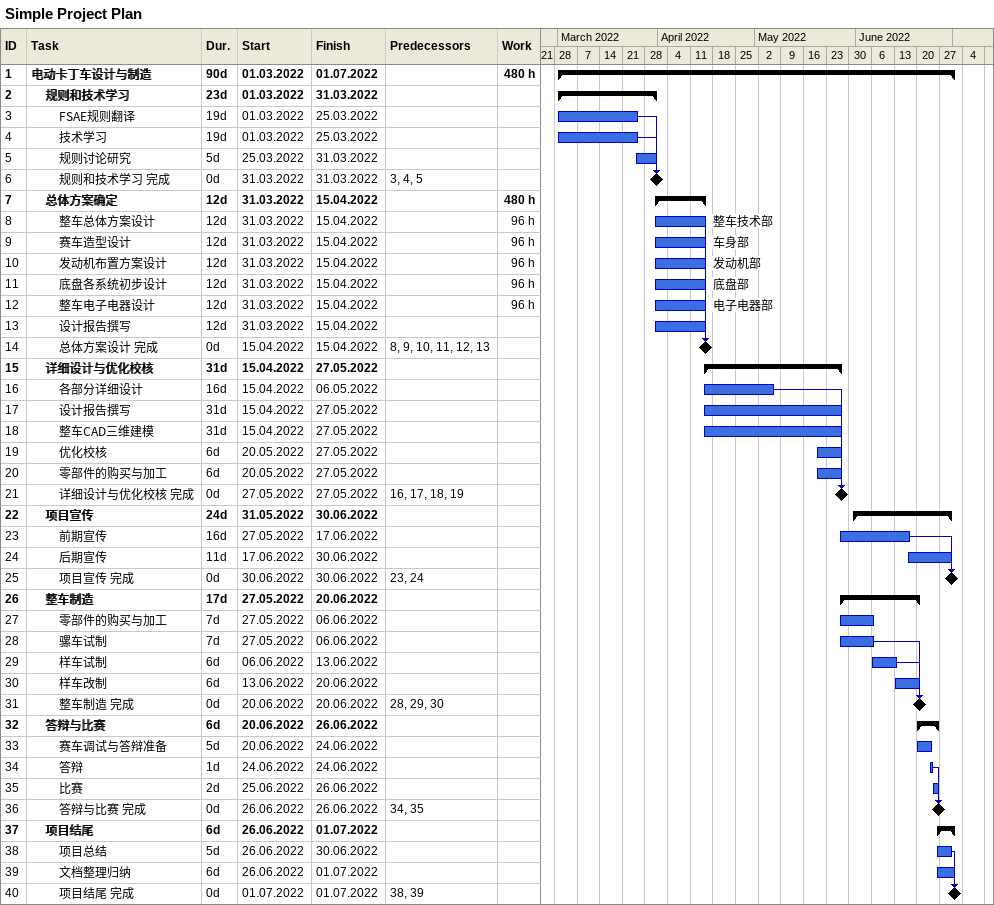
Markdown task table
Simple Project Plan

| ID | Level | Task | Duration | Start | Finish | Predecessors | Resources | Work (h) |
|---|---|---|---|---|---|---|---|---|
| 1 | 1 | **电动卡丁车设计与制造** | 90d | 2022-03-01 | 2022-07-01 |  |  | 480 |
| 2 | 2 | **规则和技术学习** | 23d | 2022-03-01 | 2022-03-31 |  |  |  |
| 3 | 3 | FSAE规则翻译 | 19d | 2022-03-01 | 2022-03-25 |  |  |  |
| 4 | 3 | 技术学习 | 19d | 2022-03-01 | 2022-03-25 |  |  |  |
| 5 | 3 | 规则讨论研究 | 5d | 2022-03-25 | 2022-03-31 |  |  |  |
| 6 | 3 | 规则和技术学习 完成 | 0d | 2022-03-31 | 2022-03-31 | 3, 4, 5 |  |  |
| 7 | 2 | **总体方案确定** | 12d | 2022-03-31 | 2022-04-15 |  |  | 480 |
| 8 | 3 | 整车总体方案设计 | 12d | 2022-03-31 | 2022-04-15 |  | 整车技术部 | 96 |
| 9 | 3 | 赛车造型设计 | 12d | 2022-03-31 | 2022-04-15 |  | 车身部 | 96 |
| 10 | 3 | 发动机布置方案设计 | 12d | 2022-03-31 | 2022-04-15 |  | 发动机部 | 96 |
| 11 | 3 | 底盘各系统初步设计 | 12d | 2022-03-31 | 2022-04-15 |  | 底盘部 | 96 |
| 12 | 3 | 整车电子电器设计 | 12d | 2022-03-31 | 2022-04-15 |  | 电子电器部 | 96 |
| 13 | 3 | 设计报告撰写 | 12d | 2022-03-31 | 2022-04-15 |  |  |  |
| 14 | 3 | 总体方案设计 完成 | 0d | 2022-04-15 | 2022-04-15 | 8, 9, 10, 11, 12, 13 |  |  |
| 15 | 2 | **详细设计与优化校核** | 31d | 2022-04-15 | 2022-05-27 |  |  |  |
| 16 | 3 | 各部分详细设计 | 16d | 2022-04-15 | 2022-05-06 |  |  |  |
| 17 | 3 | 设计报告撰写 | 31d | 2022-04-15 | 2022-05-27 |  |  |  |
| 18 | 3 | 整车CAD三维建模 | 31d | 2022-04-15 | 2022-05-27 |  |  |  |
| 19 | 3 | 优化校核 | 6d | 2022-05-20 | 2022-05-27 |  |  |  |
| 20 | 3 | 零部件的购买与加工 | 6d | 2022-05-20 | 2022-05-27 |  |  |  |
| 21 | 3 | 详细设计与优化校核 完成 | 0d | 2022-05-27 | 2022-05-27 | 16, 17, 18, 19 |  |  |
| 22 | 2 | **项目宣传** | 24d | 2022-05-31 | 2022-06-30 |  |  |  |
| 23 | 3 | 前期宣传 | 16d | 2022-05-27 | 2022-06-17 |  |  |  |
| 24 | 3 | 后期宣传 | 11d | 2022-06-17 | 2022-06-30 |  |  |  |
| 25 | 3 | 项目宣传 完成 | 0d | 2022-06-30 | 2022-06-30 | 23, 24 |  |  |
| 26 | 2 | **整车制造** | 17d | 2022-05-27 | 2022-06-20 |  |  |  |
| 27 | 3 | 零部件的购买与加工 | 7d | 2022-05-27 | 2022-06-06 |  |  |  |
| 28 | 3 | 骡车试制 | 7d | 2022-05-27 | 2022-06-06 |  |  |  |
| 29 | 3 | 样车试制 | 6d | 2022-06-06 | 2022-06-13 |  |  |  |
| 30 | 3 | 样车改制 | 6d | 2022-06-13 | 2022-06-20 |  |  |  |
| 31 | 3 | 整车制造 完成 | 0d | 2022-06-20 | 2022-06-20 | 28, 29, 30 |  |  |
| 32 | 2 | **答辩与比赛** | 6d | 2022-06-20 | 2022-06-26 |  |  |  |
| 33 | 3 | 赛车调试与答辩准备 | 5d | 2022-06-20 | 2022-06-24 |  |  |  |
| 34 | 3 | 答辩 | 1d | 2022-06-24 | 2022-06-24 |  |  |  |
| 35 | 3 | 比赛 | 2d | 2022-06-25 | 2022-06-26 |  |  |  |
| 36 | 3 | 答辩与比赛 完成 | 0d | 2022-06-26 | 2022-06-26 | 34, 35 |  |  |
| 37 | 2 | **项目结尾** | 6d | 2022-06-26 | 2022-07-01 |  |  |  |
| 38 | 3 | 项目总结 | 5d | 2022-06-26 | 2022-06-30 |  |  |  |
| 39 | 3 | 文档整理归纳 | 6d | 2022-06-26 | 2022-07-01 |  |  |  |
| 40 | 3 | 项目结尾 完成 | 0d | 2022-07-01 | 2022-07-01 | 38, 39 |  |  |
